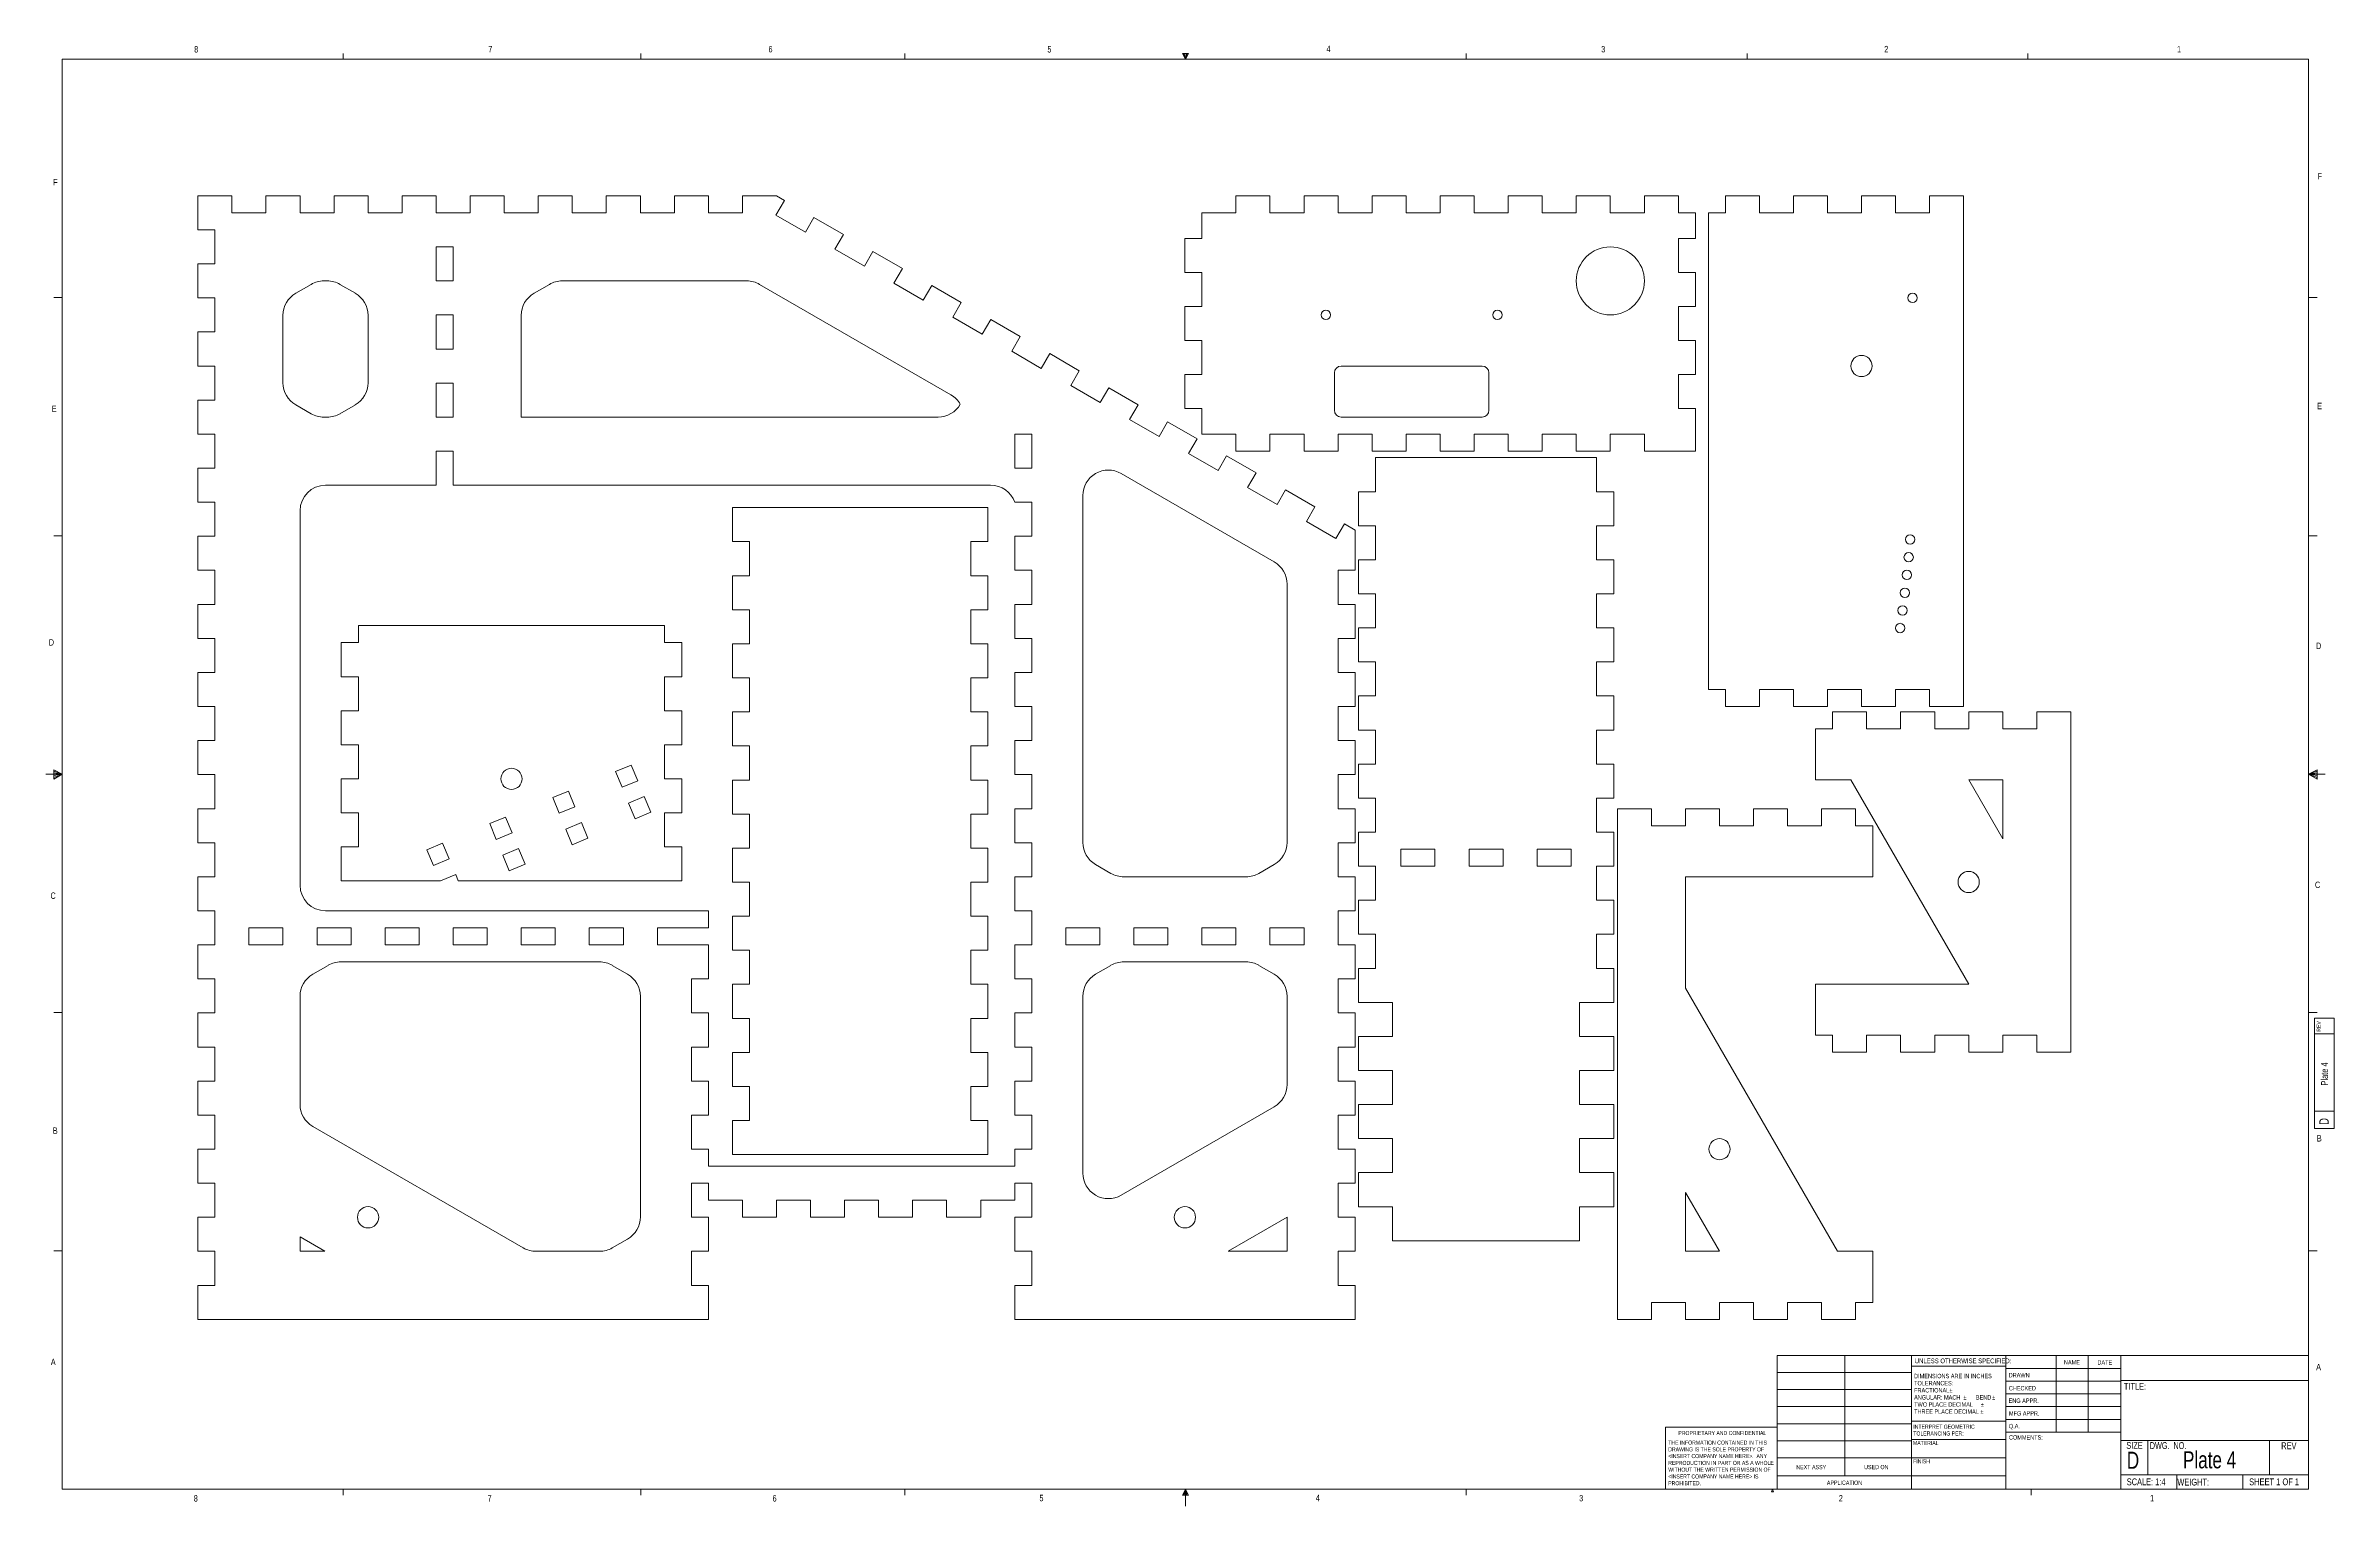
# Model space of a CAD drawing. Header units: inches. Extents: x 0.3 to 33.9, y 0.2 to 21.6.
import ezdxf

# ---------------------------------------------------------------- set-up
doc = ezdxf.new("R2010")
doc.units = ezdxf.units.IN
doc.header["$MEASUREMENT"] = 0
doc.styles.add('SLDTEXTSTYLE0', font='TXT', dxfattribs={"width": 0.75})
doc.styles.add('SLDTEXTSTYLE1', font='TXT', dxfattribs={"width": 0.6875})
doc.styles.add('SLDTEXTSTYLE2', font='TXT', dxfattribs={"width": 0.694444})

# ---------------------------------------------------------------- blocks, each defined once
blk = doc.blocks.new('SW_NOTE_0')
at = {"color": 0, "linetype": 'Continuous', "lineweight": 0, "char_height": 0.06, "attachment_point": 1, "style": 'SLDTEXTSTYLE0'}
for s, insert in [('INTERPRET GEOMETRIC', (0, 0.077)), ('TOLERANCING PER:', (0, -0.022))]:
    blk.add_mtext(s, dxfattribs=dict(at, insert=insert))
blk = doc.blocks.new('SW_NOTE_1')
at = {"color": 0, "linetype": 'Continuous', "lineweight": 0, "char_height": 0.065, "attachment_point": 1, "style": 'SLDTEXTSTYLE0'}
for s, insert in [('DIMENSIONS ARE IN INCHES', (0, 0.084)), ('ANGULAR: MACH', (0, -0.229)), ('TOLERANCES:', (0, -0.021)), ('TWO PLACE DECIMAL', (0, -0.334)), ('FRACTIONAL', (0, -0.125)), ('%%p', (0.518, -0.125)), ('%%p', (0.723, -0.229)), ('BEND', (0.907, -0.229)), ('%%p', (1.148, -0.229)), ('THREE PLACE DECIMAL', (0, -0.438)), ('%%p', (0.974, -0.438)), ('%%p', (0.979, -0.334))]:
    blk.add_mtext(s, dxfattribs=dict(at, insert=insert))
blk = doc.blocks.new('SW_NOTE_2')
at = {"color": 0, "linetype": 'Continuous', "lineweight": 0, "char_height": 0.06, "attachment_point": 1, "style": 'SLDTEXTSTYLE0'}
for s, insert in [('THE INFORMATION CONTAINED IN THIS', (0, 0.077)), ('WITHOUT THE WRITTEN PERMISSION OF', (0, -0.32)), ('<INSERT COMPANY NAME HERE>.  ANY', (0, -0.121)), ('DRAWING IS THE SOLE PROPERTY OF', (0, -0.022)), ('REPRODUCTION IN PART OR AS A WHOLE', (0, -0.221)), ('<INSERT COMPANY NAME HERE> IS', (0, -0.42)), ('PROHIBITED.', (0, -0.519))]:
    blk.add_mtext(s, dxfattribs=dict(at, insert=insert))

msp = doc.modelspace()

# ---------------------------------------------------------------- linework, layer by layer
at = {"color": 7, "linetype": 'Continuous', "lineweight": 0}
for p, q in [((0.523, 21.411), (33.523, 21.411)), ((0.523, 21.411), (0.523, 0.411)), ((4.648, 21.411), (4.648, 21.495)), ((9.023, 21.411), (9.023, 21.495)), ((12.898, 21.411), (12.898, 21.495)), ((16.981, 21.496), (17.067, 21.496)), ((17.023, 21.411), (16.981, 21.496)), ((17.023, 21.411), (16.989, 21.496)), ((17.023, 21.411), (17.009, 21.496)), ((17.023, 21.411), (17.036, 21.496)), ((17.023, 21.411), (17.046, 21.496)), ((17.023, 21.411), (17.067, 21.496)), ((21.148, 21.411), (21.148, 21.495)), ((25.273, 21.411), (25.273, 21.495)), ((29.398, 21.411), (29.398, 21.495)), ((33.523, 0.411), (33.523, 21.411)), ((0.523, 17.911), (0.398, 17.911)), ((33.523, 17.911), (33.648, 17.911)), ((0.523, 14.411), (0.398, 14.411)), ((33.523, 14.411), (33.648, 14.411)), ((0.523, 10.911), (0.28, 10.911)), ((0.399, 10.976), (0.399, 10.837)), ((0.523, 10.911), (0.399, 10.976)), ((0.399, 10.958), (0.523, 10.911)), ((0.399, 10.934), (0.523, 10.911)), ((0.399, 10.837), (0.523, 10.911)), ((0.399, 10.865), (0.523, 10.911)), ((0.399, 10.891), (0.523, 10.911)), ((33.523, 10.911), (33.647, 10.976)), ((33.647, 10.958), (33.523, 10.911)), ((33.647, 10.934), (33.523, 10.911)), ((33.647, 10.891), (33.523, 10.911)), ((33.647, 10.865), (33.523, 10.911)), ((33.647, 10.837), (33.523, 10.911)), ((33.523, 10.911), (33.766, 10.911)), ((33.647, 10.976), (33.647, 10.837)), ((0.523, 7.411), (0.398, 7.411)), ((33.523, 7.411), (33.648, 7.411)), ((33.61, 7.332), (33.9, 7.332)), ((33.61, 7.332), (33.61, 5.709)), ((33.9, 7.099), (33.61, 7.099)), ((33.9, 7.332), (33.9, 5.709)), ((33.61, 5.965), (33.9, 5.965)), ((33.61, 5.709), (33.9, 5.709)), ((0.523, 3.911), (0.398, 3.911)), ((33.523, 3.911), (33.648, 3.911)), ((25.714, 2.375), (33.523, 2.375)), ((25.714, 0.411), (25.714, 2.375)), ((26.712, 2.375), (26.712, 0.607)), ((27.691, 0.411), (27.691, 2.375)), ((29.073, 2.375), (29.073, 0.411)), ((29.817, 2.375), (29.817, 1.25)), ((30.285, 2.375), (30.285, 1.25)), ((30.764, 2.375), (30.764, 0.411)), ((25.714, 2.125), (27.691, 2.125)), ((29.073, 2.221), (27.691, 2.221)), ((29.073, 2.187), (30.764, 2.187)), ((25.714, 1.875), (27.691, 1.875)), ((29.073, 2), (30.764, 2)), ((29.073, 1.812), (30.764, 1.812)), ((30.764, 2.008), (33.523, 2.008)), ((25.714, 1.625), (27.691, 1.625)), ((25.714, 1.375), (27.691, 1.375)), ((27.691, 1.414), (29.073, 1.414)), ((30.764, 1.625), (29.073, 1.625)), ((30.764, 1.437), (29.073, 1.437)), ((24.077, 0.411), (24.077, 1.325)), ((25.714, 1.325), (24.077, 1.325)), ((25.714, 1.125), (27.691, 1.125)), ((27.691, 1.144), (29.073, 1.144)), ((30.764, 1.25), (29.073, 1.25)), ((30.764, 1.13), (33.523, 1.13)), ((31.16, 1.13), (31.16, 0.623)), ((32.951, 1.13), (32.951, 0.623)), ((25.714, 0.875), (27.691, 0.875)), ((27.691, 0.874), (29.073, 0.874)), ((33.523, 0.411), (0.523, 0.411)), ((4.648, 0.411), (4.648, 0.326)), ((9.023, 0.411), (9.023, 0.326)), ((12.898, 0.411), (12.898, 0.326)), ((17.023, 0.411), (16.981, 0.325)), ((17.023, 0.411), (16.989, 0.325)), ((17.023, 0.411), (17.009, 0.325)), ((17.023, 0.411), (17.023, 0.163)), ((17.023, 0.411), (17.067, 0.325)), ((17.023, 0.411), (17.046, 0.325)), ((17.023, 0.411), (17.036, 0.325)), ((21.148, 0.411), (21.148, 0.326)), ((25.634, 0.376), (25.648, 0.411)), ((25.66, 0.376), (25.634, 0.376)), ((25.648, 0.411), (25.66, 0.376)), ((25.714, 0.607), (29.073, 0.607)), ((29.448, 0.411), (29.448, 0.326)), ((30.764, 0.623), (33.523, 0.623)), ((31.587, 0.623), (31.587, 0.411)), ((32.559, 0.623), (32.559, 0.411)), ((16.981, 0.325), (17.067, 0.325))]:
    msp.add_line(p, q, dxfattribs=at)
at = {"color": 7, "linetype": 'Continuous', "lineweight": 15}
for p, q in [((2.515, 19.406), (2.515, 18.906)), ((3.015, 19.406), (2.515, 19.406)), ((3.015, 19.156), (3.015, 19.406)), ((3.515, 19.406), (3.515, 19.156)), ((4.015, 19.406), (3.515, 19.406)), ((4.015, 19.156), (4.015, 19.406)), ((4.515, 19.406), (4.515, 19.156)), ((5.015, 19.406), (4.515, 19.406)), ((5.015, 19.156), (5.015, 19.406)), ((5.515, 19.406), (5.515, 19.156)), ((6.015, 19.406), (5.515, 19.406)), ((6.015, 19.156), (6.015, 19.406)), ((6.515, 19.406), (6.515, 19.156)), ((7.015, 19.406), (6.515, 19.406)), ((7.015, 19.156), (7.015, 19.406)), ((7.515, 19.406), (7.515, 19.156)), ((8.015, 19.406), (7.515, 19.406)), ((8.015, 19.156), (8.015, 19.406)), ((8.515, 19.406), (8.515, 19.156)), ((9.015, 19.406), (8.515, 19.406)), ((9.015, 19.156), (9.015, 19.406)), ((9.515, 19.406), (9.515, 19.156)), ((10.015, 19.406), (9.515, 19.406)), ((10.015, 19.156), (10.015, 19.406)), ((10.515, 19.406), (10.515, 19.156)), ((11.015, 19.406), (10.515, 19.406)), ((11.007, 19.122), (11.132, 19.338)), ((11.132, 19.338), (11.015, 19.406)), ((17.765, 19.406), (17.765, 19.156)), ((17.765, 19.406), (18.265, 19.406)), ((18.265, 19.156), (18.265, 19.406)), ((18.765, 19.406), (18.765, 19.156)), ((18.765, 19.406), (19.265, 19.406)), ((19.265, 19.156), (19.265, 19.406)), ((19.765, 19.406), (19.765, 19.156)), ((19.765, 19.406), (20.265, 19.406)), ((20.265, 19.156), (20.265, 19.406)), ((20.765, 19.406), (21.265, 19.406)), ((20.765, 19.406), (20.765, 19.156)), ((21.265, 19.156), (21.265, 19.406)), ((21.765, 19.406), (21.765, 19.156)), ((21.765, 19.406), (22.265, 19.406)), ((22.265, 19.156), (22.265, 19.406)), ((22.765, 19.406), (22.765, 19.156)), ((22.765, 19.406), (23.265, 19.406)), ((23.265, 19.156), (23.265, 19.406)), ((23.765, 19.406), (23.765, 19.156)), ((23.765, 19.406), (24.265, 19.406)), ((24.265, 19.156), (24.265, 19.406)), ((24.955, 19.406), (24.955, 19.156)), ((24.955, 19.406), (25.455, 19.406)), ((25.455, 19.156), (25.455, 19.406)), ((25.955, 19.406), (25.955, 19.156)), ((25.955, 19.406), (26.455, 19.406)), ((26.455, 19.156), (26.455, 19.406)), ((26.955, 19.406), (26.955, 19.156)), ((26.955, 19.406), (27.455, 19.406)), ((27.455, 19.156), (27.455, 19.406)), ((27.955, 19.406), (27.955, 19.156)), ((27.955, 19.406), (28.455, 19.406)), ((28.455, 19.406), (28.455, 11.906)), ((2.515, 18.906), (2.765, 18.906)), ((2.765, 18.906), (2.765, 18.406)), ((3.515, 19.156), (3.015, 19.156)), ((4.515, 19.156), (4.015, 19.156)), ((5.515, 19.156), (5.015, 19.156)), ((6.515, 19.156), (6.015, 19.156)), ((7.515, 19.156), (7.015, 19.156)), ((8.515, 19.156), (8.015, 19.156)), ((9.515, 19.156), (9.015, 19.156)), ((10.515, 19.156), (10.015, 19.156)), ((11.44, 18.872), (11.007, 19.122)), ((11.565, 19.088), (11.44, 18.872)), ((11.998, 18.838), (11.565, 19.088)), ((11.873, 18.622), (11.998, 18.838)), ((17.265, 19.156), (17.265, 18.781)), ((17.765, 19.156), (17.265, 19.156)), ((18.765, 19.156), (18.265, 19.156)), ((19.765, 19.156), (19.265, 19.156)), ((20.765, 19.156), (20.265, 19.156)), ((21.765, 19.156), (21.265, 19.156)), ((22.765, 19.156), (22.265, 19.156)), ((23.765, 19.156), (23.265, 19.156)), ((24.515, 19.156), (24.265, 19.156)), ((24.515, 18.781), (24.515, 19.156)), ((24.955, 19.156), (24.705, 19.156)), ((24.705, 12.156), (24.705, 19.156)), ((25.955, 19.156), (25.455, 19.156)), ((26.955, 19.156), (26.455, 19.156)), ((27.955, 19.156), (27.455, 19.156)), ((6.015, 18.656), (6.265, 18.656)), ((6.015, 18.156), (6.015, 18.656)), ((6.265, 18.656), (6.265, 18.156)), ((12.306, 18.372), (11.873, 18.622)), ((12.431, 18.588), (12.306, 18.372)), ((12.864, 18.338), (12.431, 18.588)), ((17.265, 18.781), (17.015, 18.781)), ((17.015, 18.281), (17.015, 18.781)), ((24.265, 18.781), (24.515, 18.781)), ((24.265, 18.281), (24.265, 18.781)), ((2.515, 18.406), (2.515, 17.906)), ((2.765, 18.406), (2.515, 18.406)), ((4.366, 18.156), (4.415, 18.156)), ((6.265, 18.156), (6.015, 18.156)), ((7.866, 18.156), (10.58, 18.156)), ((12.739, 18.122), (12.864, 18.338)), ((17.015, 18.281), (17.265, 18.281)), ((17.265, 18.281), (17.265, 17.781)), ((24.515, 18.281), (24.265, 18.281)), ((24.515, 17.781), (24.515, 18.281)), ((2.515, 17.906), (2.765, 17.906)), ((2.765, 17.906), (2.765, 17.406)), ((3.953, 17.975), (4.178, 18.105)), ((4.602, 18.105), (4.828, 17.975)), ((7.453, 17.975), (7.678, 18.105)), ((10.767, 18.105), (13.578, 16.483)), ((13.172, 17.872), (12.739, 18.122)), ((13.297, 18.088), (13.172, 17.872)), ((13.73, 17.838), (13.297, 18.088)), ((13.605, 17.622), (13.73, 17.838)), ((3.765, 16.661), (3.765, 17.65)), ((5.015, 17.65), (5.015, 16.661)), ((6.015, 17.656), (6.265, 17.656)), ((6.015, 17.156), (6.015, 17.656)), ((6.265, 17.656), (6.265, 17.156)), ((7.265, 16.156), (7.265, 17.65)), ((14.038, 17.372), (13.605, 17.622)), ((14.163, 17.588), (14.038, 17.372)), ((14.596, 17.338), (14.163, 17.588)), ((17.265, 17.781), (17.015, 17.781)), ((17.015, 17.281), (17.015, 17.781)), ((24.265, 17.281), (24.265, 17.781)), ((24.265, 17.781), (24.515, 17.781)), ((2.515, 17.406), (2.515, 16.906)), ((2.765, 17.406), (2.515, 17.406)), ((6.265, 17.156), (6.015, 17.156)), ((14.471, 17.122), (14.596, 17.338)), ((17.015, 17.281), (17.265, 17.281)), ((17.265, 17.281), (17.265, 16.781)), ((24.515, 17.281), (24.265, 17.281)), ((24.515, 16.781), (24.515, 17.281)), ((2.515, 16.906), (2.765, 16.906)), ((2.765, 16.906), (2.765, 16.406)), ((14.904, 16.872), (14.471, 17.122)), ((15.029, 17.088), (14.904, 16.872)), ((15.462, 16.838), (15.029, 17.088)), ((15.337, 16.622), (15.462, 16.838)), ((19.312, 16.906), (21.382, 16.906)), ((6.015, 16.656), (6.265, 16.656)), ((6.015, 16.156), (6.015, 16.656)), ((6.265, 16.656), (6.265, 16.156)), ((15.77, 16.372), (15.337, 16.622)), ((15.895, 16.588), (15.77, 16.372)), ((16.328, 16.338), (15.895, 16.588)), ((17.265, 16.781), (17.015, 16.781)), ((17.015, 16.281), (17.015, 16.781)), ((19.212, 16.256), (19.212, 16.806)), ((21.482, 16.806), (21.482, 16.256)), ((24.265, 16.781), (24.515, 16.781)), ((24.265, 16.281), (24.265, 16.781)), ((2.515, 16.406), (2.515, 15.906)), ((2.765, 16.406), (2.515, 16.406)), ((4.178, 16.206), (3.953, 16.336)), ((4.415, 16.156), (4.366, 16.156)), ((4.828, 16.336), (4.602, 16.206)), ((6.265, 16.156), (6.015, 16.156)), ((13.39, 16.156), (7.265, 16.156)), ((16.203, 16.122), (16.328, 16.338)), ((17.015, 16.281), (17.265, 16.281)), ((17.265, 16.281), (17.265, 15.906)), ((21.382, 16.156), (19.312, 16.156)), ((24.515, 16.281), (24.265, 16.281)), ((24.515, 15.656), (24.515, 16.281)), ((2.515, 15.906), (2.765, 15.906)), ((2.765, 15.906), (2.765, 15.406)), ((14.515, 15.906), (14.765, 15.906)), ((14.515, 15.906), (14.515, 15.406)), ((14.765, 15.906), (14.765, 15.406)), ((16.636, 15.872), (16.203, 16.122)), ((16.761, 16.088), (16.636, 15.872)), ((17.194, 15.838), (16.761, 16.088)), ((17.069, 15.622), (17.194, 15.838)), ((17.265, 15.906), (17.765, 15.906)), ((17.765, 15.906), (17.765, 15.656)), ((18.265, 15.906), (18.765, 15.906)), ((18.265, 15.656), (18.265, 15.906)), ((18.765, 15.906), (18.765, 15.656)), ((19.265, 15.906), (19.765, 15.906)), ((19.265, 15.656), (19.265, 15.906)), ((19.765, 15.906), (19.765, 15.656)), ((20.265, 15.656), (20.265, 15.906)), ((20.265, 15.906), (20.765, 15.906)), ((20.765, 15.906), (20.765, 15.656)), ((21.265, 15.656), (21.265, 15.906)), ((21.265, 15.906), (21.765, 15.906)), ((21.765, 15.906), (21.765, 15.656)), ((22.265, 15.906), (22.765, 15.906)), ((22.265, 15.656), (22.265, 15.906)), ((22.765, 15.906), (22.765, 15.656)), ((23.265, 15.906), (23.765, 15.906)), ((23.265, 15.656), (23.265, 15.906)), ((23.765, 15.906), (23.765, 15.656)), ((6.015, 15.656), (6.265, 15.656)), ((6.015, 15.156), (6.015, 15.656)), ((6.265, 15.656), (6.265, 15.156)), ((17.502, 15.372), (17.069, 15.622)), ((17.627, 15.588), (17.502, 15.372)), ((18.06, 15.338), (17.627, 15.588)), ((18.265, 15.656), (17.765, 15.656)), ((19.265, 15.656), (18.765, 15.656)), ((20.265, 15.656), (19.765, 15.656)), ((19.814, 15.561), (19.814, 15.061)), ((19.814, 15.561), (23.064, 15.561)), ((21.265, 15.656), (20.765, 15.656)), ((22.265, 15.656), (21.765, 15.656)), ((23.265, 15.656), (22.765, 15.656)), ((23.064, 15.061), (23.064, 15.561)), ((24.515, 15.656), (23.765, 15.656)), ((2.515, 15.406), (2.515, 14.906)), ((2.765, 15.406), (2.515, 15.406)), ((6.015, 15.156), (4.39, 15.156)), ((14.161, 15.156), (6.265, 15.156)), ((14.765, 15.406), (14.515, 15.406)), ((16.078, 15.328), (18.328, 14.029)), ((17.935, 15.122), (18.06, 15.338)), ((2.515, 14.906), (2.765, 14.906)), ((2.765, 14.906), (2.765, 14.406)), ((14.119, 14.827), (10.369, 14.827)), ((10.369, 14.327), (10.369, 14.827)), ((14.119, 14.327), (14.119, 14.827)), ((14.515, 14.906), (14.765, 14.906)), ((14.765, 14.906), (14.765, 14.406)), ((15.515, 15.003), (15.515, 9.911)), ((18.368, 14.872), (17.935, 15.122)), ((18.493, 15.088), (18.368, 14.872)), ((18.926, 14.838), (18.493, 15.088)), ((18.801, 14.622), (18.926, 14.838)), ((19.814, 15.061), (19.564, 15.061)), ((19.564, 14.561), (19.564, 15.061)), ((23.314, 15.061), (23.064, 15.061)), ((23.314, 15.061), (23.314, 14.561)), ((4.015, 9.281), (4.015, 14.781)), ((19.234, 14.372), (18.801, 14.622)), ((19.359, 14.588), (19.234, 14.372)), ((19.515, 14.498), (19.359, 14.588)), ((19.515, 13.906), (19.515, 14.498)), ((19.564, 14.561), (19.814, 14.561)), ((19.814, 14.561), (19.814, 14.061)), ((23.064, 14.561), (23.314, 14.561)), ((23.064, 14.061), (23.064, 14.561)), ((2.515, 14.406), (2.515, 13.906)), ((2.765, 14.406), (2.515, 14.406)), ((10.369, 14.327), (10.619, 14.327)), ((10.619, 14.327), (10.619, 13.827)), ((13.869, 14.327), (14.119, 14.327)), ((13.869, 13.827), (13.869, 14.327)), ((14.765, 14.406), (14.515, 14.406)), ((14.515, 14.406), (14.515, 13.906)), ((2.515, 13.906), (2.765, 13.906)), ((2.765, 13.906), (2.765, 13.406)), ((10.619, 13.827), (10.369, 13.827)), ((10.369, 13.327), (10.369, 13.827)), ((14.119, 13.827), (13.869, 13.827)), ((14.119, 13.327), (14.119, 13.827)), ((14.515, 13.906), (14.765, 13.906)), ((14.765, 13.906), (14.765, 13.406)), ((19.265, 13.906), (19.515, 13.906)), ((19.265, 13.406), (19.265, 13.906)), ((19.814, 14.061), (19.564, 14.061)), ((19.564, 13.561), (19.564, 14.061)), ((23.314, 14.061), (23.064, 14.061)), ((23.314, 14.061), (23.314, 13.561)), ((18.515, 13.704), (18.515, 9.911)), ((19.564, 13.561), (19.814, 13.561)), ((19.814, 13.561), (19.814, 13.061)), ((23.064, 13.561), (23.314, 13.561)), ((23.064, 13.061), (23.064, 13.561)), ((2.515, 13.406), (2.515, 12.906)), ((2.765, 13.406), (2.515, 13.406)), ((10.369, 13.327), (10.619, 13.327)), ((10.619, 13.327), (10.619, 12.827)), ((13.869, 13.327), (14.119, 13.327)), ((13.869, 12.827), (13.869, 13.327)), ((14.765, 13.406), (14.515, 13.406)), ((14.515, 13.406), (14.515, 12.906)), ((19.515, 13.406), (19.265, 13.406)), ((19.515, 12.906), (19.515, 13.406)), ((2.515, 12.906), (2.765, 12.906)), ((2.765, 12.906), (2.765, 12.406)), ((4.872, 12.844), (4.622, 12.844)), ((4.622, 12.344), (4.622, 12.844)), ((4.872, 12.844), (4.872, 13.094)), ((4.872, 13.094), (9.372, 13.094)), ((9.372, 12.844), (9.372, 13.094)), ((9.622, 12.844), (9.372, 12.844)), ((9.622, 12.844), (9.622, 12.344)), ((10.619, 12.827), (10.369, 12.827)), ((10.369, 12.327), (10.369, 12.827)), ((14.119, 12.827), (13.869, 12.827)), ((14.119, 12.327), (14.119, 12.827)), ((14.515, 12.906), (14.765, 12.906)), ((14.765, 12.906), (14.765, 12.406)), ((19.265, 12.906), (19.515, 12.906)), ((19.265, 12.406), (19.265, 12.906)), ((19.814, 13.061), (19.564, 13.061)), ((19.564, 12.561), (19.564, 13.061)), ((23.314, 13.061), (23.064, 13.061)), ((23.314, 13.061), (23.314, 12.561)), ((19.564, 12.561), (19.814, 12.561)), ((19.814, 12.561), (19.814, 12.061)), ((23.064, 12.561), (23.314, 12.561)), ((23.064, 12.061), (23.064, 12.561)), ((2.515, 12.406), (2.515, 11.906)), ((2.765, 12.406), (2.515, 12.406)), ((4.622, 12.344), (4.872, 12.344)), ((4.872, 12.344), (4.872, 11.844)), ((9.372, 12.344), (9.622, 12.344)), ((9.372, 11.844), (9.372, 12.344)), ((10.369, 12.327), (10.619, 12.327)), ((10.619, 12.327), (10.619, 11.827)), ((13.869, 12.327), (14.119, 12.327)), ((13.869, 11.827), (13.869, 12.327)), ((14.765, 12.406), (14.515, 12.406)), ((14.515, 12.406), (14.515, 11.906)), ((19.515, 12.406), (19.265, 12.406)), ((19.515, 11.906), (19.515, 12.406)), ((24.955, 12.156), (24.705, 12.156)), ((24.955, 12.156), (24.955, 11.906)), ((25.455, 12.156), (25.955, 12.156)), ((25.455, 11.906), (25.455, 12.156)), ((25.955, 12.156), (25.955, 11.906)), ((26.455, 12.156), (26.955, 12.156)), ((26.455, 11.906), (26.455, 12.156)), ((26.955, 12.156), (26.955, 11.906)), ((27.455, 12.156), (27.955, 12.156)), ((27.455, 11.906), (27.455, 12.156)), ((27.955, 12.156), (27.955, 11.906)), ((2.515, 11.906), (2.765, 11.906)), ((2.765, 11.906), (2.765, 11.406)), ((4.872, 11.844), (4.622, 11.844)), ((4.622, 11.344), (4.622, 11.844)), ((9.622, 11.844), (9.372, 11.844)), ((9.622, 11.844), (9.622, 11.344)), ((10.619, 11.827), (10.369, 11.827)), ((10.369, 11.327), (10.369, 11.827)), ((14.119, 11.827), (13.869, 11.827)), ((14.119, 11.327), (14.119, 11.827)), ((14.515, 11.906), (14.765, 11.906)), ((14.765, 11.906), (14.765, 11.406)), ((19.265, 11.906), (19.515, 11.906)), ((19.265, 11.406), (19.265, 11.906)), ((19.814, 12.061), (19.564, 12.061)), ((19.564, 11.561), (19.564, 12.061)), ((23.314, 12.061), (23.064, 12.061)), ((23.314, 12.061), (23.314, 11.561)), ((25.455, 11.906), (24.955, 11.906)), ((26.455, 11.906), (25.955, 11.906)), ((26.53, 11.829), (26.53, 11.579)), ((26.53, 11.829), (27.03, 11.829)), ((27.455, 11.906), (26.955, 11.906)), ((27.03, 11.579), (27.03, 11.829)), ((27.53, 11.829), (27.53, 11.579)), ((27.53, 11.829), (28.03, 11.829)), ((28.455, 11.906), (27.955, 11.906)), ((28.03, 11.579), (28.03, 11.829)), ((28.53, 11.829), (28.53, 11.579)), ((28.53, 11.829), (29.03, 11.829)), ((29.03, 11.579), (29.03, 11.829)), ((29.53, 11.829), (29.53, 11.579)), ((29.53, 11.829), (30.03, 11.829)), ((30.03, 11.829), (30.03, 6.829)), ((19.564, 11.561), (19.814, 11.561)), ((19.814, 11.561), (19.814, 11.061)), ((23.064, 11.561), (23.314, 11.561)), ((23.064, 11.061), (23.064, 11.561)), ((26.53, 11.579), (26.28, 11.579)), ((26.28, 10.829), (26.28, 11.579)), ((27.53, 11.579), (27.03, 11.579)), ((28.53, 11.579), (28.03, 11.579)), ((29.53, 11.579), (29.03, 11.579)), ((2.515, 11.406), (2.515, 10.906)), ((2.765, 11.406), (2.515, 11.406)), ((4.622, 11.344), (4.872, 11.344)), ((4.872, 11.344), (4.872, 10.844)), ((9.372, 11.344), (9.622, 11.344)), ((9.372, 10.844), (9.372, 11.344)), ((10.369, 11.327), (10.619, 11.327)), ((10.619, 11.327), (10.619, 10.827)), ((13.869, 11.327), (14.119, 11.327)), ((13.869, 10.827), (13.869, 11.327)), ((14.765, 11.406), (14.515, 11.406)), ((14.515, 11.406), (14.515, 10.906)), ((19.515, 11.406), (19.265, 11.406)), ((19.515, 10.906), (19.515, 11.406)), ((2.515, 10.906), (2.765, 10.906)), ((2.765, 10.906), (2.765, 10.406)), ((4.872, 10.844), (4.622, 10.844)), ((4.622, 10.344), (4.622, 10.844)), ((8.651, 10.951), (8.882, 11.047)), ((8.747, 10.72), (8.651, 10.951)), ((8.977, 10.816), (8.747, 10.72)), ((8.882, 11.047), (8.977, 10.816)), ((9.622, 10.844), (9.372, 10.844)), ((9.622, 10.844), (9.622, 10.344)), ((10.619, 10.827), (10.369, 10.827)), ((10.369, 10.327), (10.369, 10.827)), ((14.119, 10.827), (13.869, 10.827)), ((14.119, 10.327), (14.119, 10.827)), ((14.515, 10.906), (14.765, 10.906)), ((14.765, 10.906), (14.765, 10.406)), ((19.265, 10.906), (19.515, 10.906)), ((19.265, 10.406), (19.265, 10.906)), ((19.814, 11.061), (19.564, 11.061)), ((19.564, 10.561), (19.564, 11.061)), ((23.314, 11.061), (23.064, 11.061)), ((23.314, 11.061), (23.314, 10.561)), ((26.28, 10.829), (26.798, 10.829)), ((26.798, 10.829), (28.53, 7.829)), ((29.03, 9.963), (28.53, 10.829)), ((28.53, 10.829), (29.03, 10.829)), ((29.03, 10.829), (29.03, 9.963)), ((7.727, 10.569), (7.958, 10.664)), ((7.823, 10.338), (7.727, 10.569)), ((8.054, 10.433), (7.823, 10.338)), ((7.958, 10.664), (8.054, 10.433)), ((8.842, 10.489), (9.073, 10.585)), ((8.938, 10.258), (8.842, 10.489)), ((9.073, 10.585), (9.169, 10.354)), ((19.564, 10.561), (19.814, 10.561)), ((19.814, 10.561), (19.814, 10.061)), ((23.064, 10.561), (23.314, 10.561)), ((23.064, 10.061), (23.064, 10.561)), ((2.515, 10.406), (2.515, 9.906)), ((2.765, 10.406), (2.515, 10.406)), ((4.622, 10.344), (4.872, 10.344)), ((4.872, 10.344), (4.872, 9.844)), ((6.803, 10.186), (7.034, 10.282)), ((6.899, 9.955), (6.803, 10.186)), ((7.034, 10.282), (7.13, 10.051)), ((7.918, 10.107), (8.149, 10.202)), ((8.014, 9.876), (7.918, 10.107)), ((8.149, 10.202), (8.245, 9.971)), ((9.169, 10.354), (8.938, 10.258)), ((9.372, 10.344), (9.622, 10.344)), ((9.372, 9.844), (9.372, 10.344)), ((10.369, 10.327), (10.619, 10.327)), ((10.619, 10.327), (10.619, 9.827)), ((13.869, 10.327), (14.119, 10.327)), ((13.869, 9.827), (13.869, 10.327)), ((14.765, 10.406), (14.515, 10.406)), ((14.515, 10.406), (14.515, 9.906)), ((19.515, 10.406), (19.265, 10.406)), ((19.515, 9.906), (19.515, 10.406)), ((23.369, 2.906), (23.369, 10.406)), ((23.369, 10.406), (23.869, 10.406)), ((23.869, 10.156), (23.869, 10.406)), ((24.369, 10.156), (23.869, 10.156)), ((24.369, 10.406), (24.369, 10.156)), ((24.369, 10.406), (24.869, 10.406)), ((24.869, 10.156), (24.869, 10.406)), ((25.369, 10.156), (24.869, 10.156)), ((25.369, 10.406), (25.369, 10.156)), ((25.369, 10.406), (25.869, 10.406)), ((25.869, 10.156), (25.869, 10.406)), ((26.369, 10.156), (25.869, 10.156)), ((26.369, 10.406), (26.369, 10.156)), ((26.369, 10.406), (26.869, 10.406)), ((26.869, 10.156), (26.869, 10.406)), ((26.869, 10.156), (27.119, 10.156)), ((27.119, 10.156), (27.119, 9.406)), ((2.515, 9.906), (2.765, 9.906)), ((2.765, 9.906), (2.765, 9.406)), ((4.872, 9.844), (4.622, 9.844)), ((4.622, 9.344), (4.622, 9.844)), ((5.879, 9.803), (6.11, 9.899)), ((5.975, 9.572), (5.879, 9.803)), ((6.11, 9.899), (6.206, 9.668)), ((7.13, 10.051), (6.899, 9.955)), ((6.994, 9.724), (7.225, 9.82)), ((7.225, 9.82), (7.321, 9.589)), ((8.245, 9.971), (8.014, 9.876)), ((9.622, 9.844), (9.372, 9.844)), ((9.622, 9.844), (9.622, 9.344)), ((10.619, 9.827), (10.369, 9.827)), ((10.369, 9.327), (10.369, 9.827)), ((14.119, 9.827), (13.869, 9.827)), ((14.119, 9.327), (14.119, 9.827)), ((14.515, 9.906), (14.765, 9.906)), ((14.765, 9.906), (14.765, 9.406)), ((19.265, 9.906), (19.515, 9.906)), ((19.265, 9.406), (19.265, 9.906)), ((19.814, 10.061), (19.564, 10.061)), ((19.564, 9.561), (19.564, 10.061)), ((20.189, 9.811), (20.689, 9.811)), ((20.189, 9.561), (20.189, 9.811)), ((20.689, 9.811), (20.689, 9.561)), ((21.189, 9.811), (21.689, 9.811)), ((21.189, 9.561), (21.189, 9.811)), ((21.689, 9.811), (21.689, 9.561)), ((22.189, 9.811), (22.689, 9.811)), ((22.189, 9.561), (22.189, 9.811)), ((22.689, 9.811), (22.689, 9.561)), ((23.314, 10.061), (23.064, 10.061)), ((23.314, 10.061), (23.314, 9.561)), ((6.206, 9.668), (5.975, 9.572)), ((6.302, 9.437), (6.077, 9.344)), ((6.302, 9.437), (6.34, 9.344)), ((7.09, 9.493), (6.994, 9.724)), ((7.321, 9.589), (7.09, 9.493)), ((15.928, 9.456), (15.703, 9.586)), ((18.328, 9.586), (18.102, 9.456)), ((19.564, 9.561), (19.814, 9.561)), ((19.814, 9.561), (19.814, 9.061)), ((20.689, 9.561), (20.189, 9.561)), ((21.689, 9.561), (21.189, 9.561)), ((22.689, 9.561), (22.189, 9.561)), ((23.064, 9.561), (23.314, 9.561)), ((23.064, 9.061), (23.064, 9.561)), ((2.515, 9.406), (2.515, 8.906)), ((2.765, 9.406), (2.515, 9.406)), ((6.077, 9.344), (4.622, 9.344)), ((9.622, 9.344), (6.34, 9.344)), ((10.369, 9.327), (10.619, 9.327)), ((10.619, 9.327), (10.619, 8.827)), ((13.869, 9.327), (14.119, 9.327)), ((13.869, 8.827), (13.869, 9.327)), ((14.765, 9.406), (14.515, 9.406)), ((14.515, 9.406), (14.515, 8.906)), ((17.915, 9.406), (16.116, 9.406)), ((19.515, 9.406), (19.265, 9.406)), ((19.515, 8.906), (19.515, 9.406)), ((24.369, 7.772), (24.369, 9.406)), ((24.369, 9.406), (27.119, 9.406)), ((2.515, 8.906), (2.765, 8.906)), ((2.765, 8.906), (2.765, 8.406)), ((4.39, 8.906), (10.015, 8.906)), ((10.015, 8.906), (10.015, 8.656)), ((10.619, 8.827), (10.369, 8.827)), ((10.369, 8.327), (10.369, 8.827)), ((14.119, 8.827), (13.869, 8.827)), ((14.119, 8.327), (14.119, 8.827)), ((14.765, 8.906), (14.515, 8.906)), ((14.765, 8.906), (14.765, 8.406)), ((19.265, 8.906), (19.515, 8.906)), ((19.265, 8.406), (19.265, 8.906)), ((19.814, 9.061), (19.564, 9.061)), ((19.564, 8.561), (19.564, 9.061)), ((23.314, 9.061), (23.064, 9.061)), ((23.314, 9.061), (23.314, 8.561)), ((2.515, 8.406), (2.515, 7.906)), ((2.765, 8.406), (2.515, 8.406)), ((3.265, 8.406), (3.265, 8.656)), ((3.265, 8.656), (3.765, 8.656)), ((3.765, 8.406), (3.265, 8.406)), ((3.765, 8.656), (3.765, 8.406)), ((4.265, 8.406), (4.265, 8.656)), ((4.765, 8.656), (4.265, 8.656)), ((4.765, 8.406), (4.265, 8.406)), ((4.765, 8.656), (4.765, 8.406)), ((5.265, 8.406), (5.265, 8.656)), ((5.765, 8.656), (5.265, 8.656)), ((5.765, 8.406), (5.265, 8.406)), ((5.765, 8.656), (5.765, 8.406)), ((6.265, 8.406), (6.265, 8.656)), ((6.765, 8.656), (6.265, 8.656)), ((6.765, 8.406), (6.265, 8.406)), ((6.765, 8.656), (6.765, 8.406)), ((7.265, 8.406), (7.265, 8.656)), ((7.765, 8.656), (7.265, 8.656)), ((7.765, 8.406), (7.265, 8.406)), ((7.765, 8.656), (7.765, 8.406)), ((8.765, 8.656), (8.265, 8.656)), ((8.265, 8.406), (8.265, 8.656)), ((8.765, 8.406), (8.265, 8.406)), ((8.765, 8.656), (8.765, 8.406)), ((10.015, 8.656), (9.265, 8.656)), ((9.265, 8.406), (9.265, 8.656)), ((10.015, 8.406), (9.265, 8.406)), ((10.015, 7.906), (10.015, 8.406)), ((14.515, 8.406), (14.515, 7.906)), ((14.765, 8.406), (14.515, 8.406)), ((15.265, 8.656), (15.765, 8.656)), ((15.265, 8.406), (15.265, 8.656)), ((15.765, 8.406), (15.265, 8.406)), ((15.765, 8.656), (15.765, 8.406)), ((16.265, 8.656), (16.765, 8.656)), ((16.265, 8.406), (16.265, 8.656)), ((16.765, 8.406), (16.265, 8.406)), ((16.765, 8.656), (16.765, 8.406)), ((17.265, 8.656), (17.765, 8.656)), ((17.265, 8.406), (17.265, 8.656)), ((17.765, 8.406), (17.265, 8.406)), ((17.765, 8.656), (17.765, 8.406)), ((18.265, 8.656), (18.765, 8.656)), ((18.265, 8.406), (18.265, 8.656)), ((18.765, 8.406), (18.265, 8.406)), ((18.765, 8.656), (18.765, 8.406)), ((19.515, 8.406), (19.265, 8.406)), ((19.515, 7.906), (19.515, 8.406)), ((19.564, 8.561), (19.814, 8.561)), ((19.814, 8.561), (19.814, 8.061)), ((23.064, 8.561), (23.314, 8.561)), ((23.064, 8.061), (23.064, 8.561)), ((4.203, 7.975), (4.428, 8.105)), ((4.616, 8.156), (8.415, 8.156)), ((8.602, 8.105), (8.828, 7.975)), ((10.369, 8.327), (10.619, 8.327)), ((10.619, 8.327), (10.619, 7.827)), ((13.869, 8.327), (14.119, 8.327)), ((13.869, 7.827), (13.869, 8.327)), ((15.703, 7.975), (15.928, 8.105)), ((16.116, 8.156), (17.915, 8.156)), ((18.102, 8.105), (18.328, 7.975)), ((2.515, 7.906), (2.765, 7.906)), ((2.765, 7.906), (2.765, 7.406)), ((10.015, 7.906), (9.765, 7.906)), ((9.765, 7.906), (9.765, 7.406)), ((10.619, 7.827), (10.369, 7.827)), ((10.369, 7.327), (10.369, 7.827)), ((14.119, 7.827), (13.869, 7.827)), ((14.119, 7.327), (14.119, 7.827)), ((14.765, 7.906), (14.515, 7.906)), ((14.765, 7.906), (14.765, 7.406)), ((19.265, 7.906), (19.515, 7.906)), ((19.265, 7.406), (19.265, 7.906)), ((19.814, 8.061), (19.564, 8.061)), ((19.564, 7.561), (19.564, 8.061)), ((23.314, 8.061), (23.064, 8.061)), ((23.314, 8.061), (23.314, 7.561)), ((26.601, 3.906), (24.369, 7.772)), ((26.28, 7.079), (26.28, 7.829)), ((28.53, 7.829), (26.28, 7.829)), ((2.515, 7.406), (2.515, 6.906)), ((2.765, 7.406), (2.515, 7.406)), ((4.015, 6.065), (4.015, 7.65)), ((9.015, 7.65), (9.015, 4.411)), ((10.015, 7.406), (9.765, 7.406)), ((10.015, 6.906), (10.015, 7.406)), ((14.515, 7.406), (14.515, 6.906)), ((14.765, 7.406), (14.515, 7.406)), ((15.515, 5.055), (15.515, 7.65)), ((18.515, 7.65), (18.515, 6.354)), ((19.515, 7.406), (19.265, 7.406)), ((19.515, 6.906), (19.515, 7.406)), ((19.564, 7.561), (20.064, 7.561)), ((20.064, 7.561), (20.064, 7.061)), ((22.814, 7.561), (23.314, 7.561)), ((22.814, 7.061), (22.814, 7.561)), ((10.369, 7.327), (10.619, 7.327)), ((10.619, 7.327), (10.619, 6.827)), ((13.869, 7.327), (14.119, 7.327)), ((13.869, 6.827), (13.869, 7.327)), ((20.064, 7.061), (19.564, 7.061)), ((19.564, 6.561), (19.564, 7.061)), ((23.314, 7.061), (22.814, 7.061)), ((23.314, 7.061), (23.314, 6.561)), ((26.53, 7.079), (26.28, 7.079)), ((26.53, 7.079), (26.53, 6.829)), ((27.03, 7.079), (27.53, 7.079)), ((27.03, 6.829), (27.03, 7.079)), ((27.53, 7.079), (27.53, 6.829)), ((28.03, 7.079), (28.53, 7.079)), ((28.03, 6.829), (28.03, 7.079)), ((28.53, 7.079), (28.53, 6.829)), ((29.03, 7.079), (29.53, 7.079)), ((29.03, 6.829), (29.03, 7.079)), ((29.53, 7.079), (29.53, 6.829)), ((2.515, 6.906), (2.765, 6.906)), ((2.765, 6.906), (2.765, 6.406)), ((10.015, 6.906), (9.765, 6.906)), ((9.765, 6.906), (9.765, 6.406)), ((10.619, 6.827), (10.369, 6.827)), ((10.369, 6.327), (10.369, 6.827)), ((14.119, 6.827), (13.869, 6.827)), ((14.119, 6.327), (14.119, 6.827)), ((14.765, 6.906), (14.515, 6.906)), ((14.765, 6.906), (14.765, 6.406)), ((19.265, 6.906), (19.515, 6.906)), ((19.265, 6.406), (19.265, 6.906)), ((27.03, 6.829), (26.53, 6.829)), ((28.03, 6.829), (27.53, 6.829)), ((29.03, 6.829), (28.53, 6.829)), ((30.03, 6.829), (29.53, 6.829)), ((2.515, 6.406), (2.515, 5.906)), ((2.765, 6.406), (2.515, 6.406)), ((10.015, 6.406), (9.765, 6.406)), ((10.015, 5.906), (10.015, 6.406)), ((14.515, 6.406), (14.515, 5.906)), ((14.765, 6.406), (14.515, 6.406)), ((19.515, 6.406), (19.265, 6.406)), ((19.515, 5.906), (19.515, 6.406)), ((19.564, 6.561), (20.064, 6.561)), ((20.064, 6.561), (20.064, 6.061)), ((22.814, 6.561), (23.314, 6.561)), ((22.814, 6.061), (22.814, 6.561)), ((10.369, 6.327), (10.619, 6.327)), ((10.619, 6.327), (10.619, 5.827)), ((13.869, 6.327), (14.119, 6.327)), ((13.869, 5.827), (13.869, 6.327)), ((20.064, 6.061), (19.564, 6.061)), ((19.564, 5.561), (19.564, 6.061)), ((23.314, 6.061), (22.814, 6.061)), ((23.314, 6.061), (23.314, 5.561)), ((2.515, 5.906), (2.765, 5.906)), ((2.765, 5.906), (2.765, 5.406)), ((7.294, 3.956), (4.203, 5.741)), ((10.015, 5.906), (9.765, 5.906)), ((9.765, 5.906), (9.765, 5.406)), ((10.619, 5.827), (10.369, 5.827)), ((10.369, 5.327), (10.369, 5.827)), ((14.119, 5.827), (13.869, 5.827)), ((14.119, 5.327), (14.119, 5.827)), ((14.765, 5.906), (14.515, 5.906)), ((14.765, 5.906), (14.765, 5.406)), ((18.328, 6.029), (16.078, 4.73)), ((19.265, 5.906), (19.515, 5.906)), ((19.265, 5.406), (19.265, 5.906)), ((2.515, 5.406), (2.515, 4.906)), ((2.765, 5.406), (2.515, 5.406)), ((10.015, 5.406), (9.765, 5.406)), ((10.015, 5.156), (10.015, 5.406)), ((14.515, 5.406), (14.515, 5.156)), ((14.765, 5.406), (14.515, 5.406)), ((19.515, 5.406), (19.265, 5.406)), ((19.515, 4.906), (19.515, 5.406)), ((19.564, 5.561), (20.064, 5.561)), ((20.064, 5.561), (20.064, 5.061)), ((22.814, 5.561), (23.314, 5.561)), ((22.814, 5.061), (22.814, 5.561)), ((14.515, 5.156), (10.015, 5.156)), ((14.119, 5.327), (10.369, 5.327)), ((20.064, 5.061), (19.564, 5.061)), ((19.564, 4.561), (19.564, 5.061)), ((23.314, 5.061), (22.814, 5.061)), ((23.314, 5.061), (23.314, 4.561)), ((2.515, 4.906), (2.765, 4.906)), ((2.765, 4.906), (2.765, 4.406)), ((9.765, 4.906), (9.765, 4.406)), ((10.015, 4.906), (9.765, 4.906)), ((10.015, 4.906), (10.015, 4.656)), ((14.765, 4.906), (14.515, 4.906)), ((14.515, 4.906), (14.515, 4.656)), ((14.765, 4.906), (14.765, 4.406)), ((19.265, 4.906), (19.515, 4.906)), ((19.265, 4.406), (19.265, 4.906)), ((24.369, 3.906), (24.369, 4.772)), ((24.369, 4.772), (24.869, 3.906)), ((2.515, 4.406), (2.515, 3.906)), ((2.765, 4.406), (2.515, 4.406)), ((10.015, 4.406), (9.765, 4.406)), ((10.015, 4.656), (10.515, 4.656)), ((10.015, 3.906), (10.015, 4.406)), ((10.515, 4.656), (10.515, 4.406)), ((10.515, 4.406), (11.015, 4.406)), ((11.015, 4.656), (11.515, 4.656)), ((11.015, 4.406), (11.015, 4.656)), ((11.515, 4.656), (11.515, 4.406)), ((11.515, 4.406), (12.015, 4.406)), ((12.015, 4.656), (12.515, 4.656)), ((12.015, 4.406), (12.015, 4.656)), ((12.515, 4.656), (12.515, 4.406)), ((12.515, 4.406), (13.015, 4.406)), ((13.015, 4.656), (13.515, 4.656)), ((13.015, 4.406), (13.015, 4.656)), ((13.515, 4.656), (13.515, 4.406)), ((13.515, 4.406), (14.015, 4.406)), ((14.015, 4.656), (14.515, 4.656)), ((14.015, 4.406), (14.015, 4.656)), ((14.515, 4.406), (14.515, 3.906)), ((14.765, 4.406), (14.515, 4.406)), ((17.649, 3.906), (18.515, 4.406)), ((18.515, 4.406), (18.515, 3.906)), ((19.515, 4.406), (19.265, 4.406)), ((19.515, 3.906), (19.515, 4.406)), ((19.564, 4.561), (20.064, 4.561)), ((20.064, 4.561), (20.064, 4.061)), ((22.814, 4.561), (23.314, 4.561)), ((22.814, 4.061), (22.814, 4.561)), ((4.015, 4.117), (4.381, 3.906)), ((4.015, 3.906), (4.015, 4.117)), ((8.828, 4.086), (8.602, 3.956)), ((22.814, 4.061), (20.064, 4.061)), ((2.515, 3.906), (2.765, 3.906)), ((2.765, 3.906), (2.765, 3.406)), ((4.381, 3.906), (4.015, 3.906)), ((8.415, 3.906), (7.482, 3.906)), ((9.765, 3.906), (10.015, 3.906)), ((9.765, 3.406), (9.765, 3.906)), ((14.515, 3.906), (14.765, 3.906)), ((14.765, 3.906), (14.765, 3.406)), ((18.515, 3.906), (17.649, 3.906)), ((19.265, 3.906), (19.515, 3.906)), ((19.265, 3.406), (19.265, 3.906)), ((24.869, 3.906), (24.369, 3.906)), ((27.119, 3.906), (26.601, 3.906)), ((27.119, 3.906), (27.119, 3.156)), ((2.515, 3.406), (2.515, 2.906)), ((2.765, 3.406), (2.515, 3.406)), ((10.015, 3.406), (9.765, 3.406)), ((10.015, 2.906), (10.015, 3.406)), ((14.515, 3.406), (14.515, 2.906)), ((14.765, 3.406), (14.515, 3.406)), ((19.515, 3.406), (19.265, 3.406)), ((19.515, 2.906), (19.515, 3.406)), ((23.869, 3.156), (24.369, 3.156)), ((23.869, 2.906), (23.869, 3.156)), ((24.369, 3.156), (24.369, 2.906)), ((24.869, 3.156), (25.369, 3.156)), ((24.869, 2.906), (24.869, 3.156)), ((25.369, 3.156), (25.369, 2.906)), ((25.869, 3.156), (26.369, 3.156)), ((25.869, 2.906), (25.869, 3.156)), ((26.369, 3.156), (26.369, 2.906)), ((26.869, 3.156), (27.119, 3.156)), ((26.869, 2.906), (26.869, 3.156)), ((2.515, 2.906), (10.015, 2.906)), ((14.515, 2.906), (19.515, 2.906)), ((23.869, 2.906), (23.369, 2.906)), ((24.869, 2.906), (24.369, 2.906)), ((25.869, 2.906), (25.369, 2.906)), ((26.869, 2.906), (26.369, 2.906))]:
    msp.add_line(p, q, dxfattribs=at)
for centre, radius in [((23.265, 18.156), 0.5), ((27.705, 17.906), 0.0689), ((19.087, 17.656), 0.0689), ((21.607, 17.656), 0.0689), ((26.955, 16.906), 0.156), ((27.648, 14.098), 0.0689), ((27.669, 14.359), 0.0689), ((27.623, 13.838), 0.0689), ((27.593, 13.577), 0.0689), ((27.521, 13.059), 0.0689), ((27.559, 13.318), 0.0689), ((7.122, 10.844), 0.156), ((28.53, 9.329), 0.156), ((24.869, 5.406), 0.156), ((5.015, 4.406), 0.156), ((17.015, 4.406), 0.156)]:
    msp.add_circle(centre, radius, dxfattribs=at)
for centre, radius, start, end in [((4.366, 17.781), 0.375, 90, 120), ((4.415, 17.781), 0.375, 60, 90), ((7.866, 17.781), 0.375, 90, 120), ((10.58, 17.781), 0.375, 60, 90), ((4.14, 17.65), 0.375, 120, 180), ((4.64, 17.65), 0.375, 0, 60), ((7.64, 17.65), 0.375, 120, 180), ((19.312, 16.806), 0.1, 90, 180), ((21.382, 16.806), 0.1, 0, 90), ((4.14, 16.661), 0.375, 180, 240), ((4.64, 16.661), 0.375, 300, 0), ((13.39, 16.158), 0.375, 29.7881, 60), ((4.366, 16.531), 0.375, 240, 270), ((4.415, 16.531), 0.375, 270, 300), ((13.39, 16.531), 0.375, 270, 330.2119), ((19.312, 16.256), 0.1, 180, 270), ((21.382, 16.256), 0.1, 270, 0), ((4.39, 14.781), 0.375, 90, 180), ((14.161, 14.781), 0.375, 19.4712, 90), ((15.89, 15.003), 0.375, 60, 180), ((18.14, 13.704), 0.375, 0, 60), ((15.89, 9.911), 0.375, 180, 240), ((18.14, 9.911), 0.375, 300, 0), ((16.116, 9.781), 0.375, 240, 270), ((17.915, 9.781), 0.375, 270, 300), ((4.39, 9.281), 0.375, 180, 270), ((4.616, 7.781), 0.375, 90, 120), ((8.415, 7.781), 0.375, 60, 90), ((16.116, 7.781), 0.375, 90, 120), ((17.915, 7.781), 0.375, 60, 90), ((4.39, 7.65), 0.375, 120, 180), ((8.64, 7.65), 0.375, 0, 60), ((15.89, 7.65), 0.375, 120, 180), ((18.14, 7.65), 0.375, 0, 60), ((4.39, 6.065), 0.375, 180, 240), ((18.14, 6.354), 0.375, 300, 0), ((15.89, 5.055), 0.375, 180, 300), ((8.64, 4.411), 0.375, 300, 0), ((7.482, 4.281), 0.375, 240, 270), ((8.415, 4.281), 0.375, 270, 300)]:
    msp.add_arc(centre, radius, start, end, dxfattribs=at)

# ---------------------------------------------------------------- block references
at = {"color": 7, "linetype": 'Continuous', "lineweight": 0}
for name, p in [('SW_NOTE_1', (27.728, 2.023)), ('SW_NOTE_0', (27.716, 1.283)), ('SW_NOTE_2', (24.116, 1.05))]:
    msp.add_blockref(name, p, dxfattribs=at)

# ---------------------------------------------------------------- texts
for s, insert, char_height, attachment_point, style in [('8', (2.46, 21.604), 0.0938, 1, 'SLDTEXTSTYLE0'), ('7', (6.782, 21.608), 0.0938, 1, 'SLDTEXTSTYLE0'), ('6', (10.897, 21.606), 0.0938, 1, 'SLDTEXTSTYLE0'), ('5', (14.995, 21.604), 0.0938, 1, 'SLDTEXTSTYLE0'), ('4', (19.095, 21.609), 0.0938, 1, 'SLDTEXTSTYLE0'), ('3', (23.131, 21.606), 0.0938, 1, 'SLDTEXTSTYLE0'), ('2', (27.289, 21.607), 0.0938, 1, 'SLDTEXTSTYLE0'), ('1', (31.59, 21.607), 0.0938, 1, 'SLDTEXTSTYLE0'), ('F', (0.389, 19.652), 0.0938, 1, 'SLDTEXTSTYLE0'), ('F', (33.656, 19.741), 0.0938, 1, 'SLDTEXTSTYLE0'), ('E', (0.366, 16.324), 0.0938, 1, 'SLDTEXTSTYLE0'), ('E', (33.649, 16.366), 0.0938, 1, 'SLDTEXTSTYLE0'), ('D', (0.324, 12.895), 0.0938, 1, 'SLDTEXTSTYLE0'), ('D', (33.632, 12.844), 0.0938, 1, 'SLDTEXTSTYLE0'), ('C', (0.349, 9.176), 0.0938, 1, 'SLDTEXTSTYLE0'), ('C', (33.617, 9.335), 0.0938, 1, 'SLDTEXTSTYLE0'), ('B', (0.383, 5.725), 0.0938, 1, 'SLDTEXTSTYLE0'), ('B', (33.645, 5.612), 0.0938, 1, 'SLDTEXTSTYLE0'), ('A', (0.354, 2.328), 0.0938, 1, 'SLDTEXTSTYLE0'), ('UNLESS OTHERWISE SPECIFIED:', (27.738, 2.332), 0.07, 1, 'SLDTEXTSTYLE0'), ('DRAWN', (29.117, 2.12), 0.065, 1, 'SLDTEXTSTYLE0'), ('NAME', (29.929, 2.309), 0.065, 1, 'SLDTEXTSTYLE0'), ('DATE', (30.421, 2.307), 0.065, 1, 'SLDTEXTSTYLE0'), ('A', (33.634, 2.253), 0.0938, 1, 'SLDTEXTSTYLE0'), ('ENG APPR.', (29.116, 1.745), 0.065, 1, 'SLDTEXTSTYLE0'), ('CHECKED', (29.119, 1.928), 0.065, 1, 'SLDTEXTSTYLE0'), ('TITLE:', (30.81, 1.973), 0.1, 1, 'SLDTEXTSTYLE0'), ('Q.A.', (29.12, 1.372), 0.065, 1, 'SLDTEXTSTYLE0'), ('MFG APPR.', (29.121, 1.558), 0.065, 1, 'SLDTEXTSTYLE0'), ('PROPRIETARY AND CONFIDENTIAL', (24.264, 1.268), 0.06, 1, 'SLDTEXTSTYLE0'), ('MATERIAL', (27.711, 1.121), 0.06, 1, 'SLDTEXTSTYLE0'), ('COMMENTS:', (29.121, 1.206), 0.065, 1, 'SLDTEXTSTYLE0'), ('SIZE', (30.845, 1.106), 0.1, 1, 'SLDTEXTSTYLE0'), ('DWG.  NO.', (31.191, 1.104), 0.1, 1, 'SLDTEXTSTYLE2'), ('REV', (33.121, 1.1), 0.1, 1, 'SLDTEXTSTYLE0'), ('NEXT ASSY', (25.997, 0.768), 0.0625, 1, 'SLDTEXTSTYLE0'), ('USED ON', (26.994, 0.769), 0.0625, 1, 'SLDTEXTSTYLE0'), ('FINISH', (27.714, 0.853), 0.06, 1, 'SLDTEXTSTYLE0'), ('D', (30.853, 0.963), 0.25, 1, 'SLDTEXTSTYLE0'), ('Plate 4', (32.069, 0.969), 0.25, 2, 'SLDTEXTSTYLE0'), ('APPLICATION', (26.446, 0.539), 0.0625, 1, 'SLDTEXTSTYLE0'), ('SCALE: 1:4', (30.852, 0.571), 0.1, 1, 'SLDTEXTSTYLE0'), ('WEIGHT:', (31.595, 0.567), 0.1, 1, 'SLDTEXTSTYLE0'), ('SHEET 1 OF 1', (32.65, 0.571), 0.1, 1, 'SLDTEXTSTYLE1'), ('8', (2.454, 0.325), 0.0938, 1, 'SLDTEXTSTYLE0'), ('7', (6.77, 0.324), 0.0938, 1, 'SLDTEXTSTYLE0'), ('6', (10.957, 0.325), 0.0938, 1, 'SLDTEXTSTYLE0'), ('5', (14.878, 0.33), 0.0938, 1, 'SLDTEXTSTYLE0'), ('4', (18.937, 0.33), 0.0938, 1, 'SLDTEXTSTYLE0'), ('3', (22.807, 0.328), 0.0938, 1, 'SLDTEXTSTYLE0'), ('2', (26.621, 0.326), 0.0938, 1, 'SLDTEXTSTYLE0'), ('1', (31.195, 0.328), 0.0938, 1, 'SLDTEXTSTYLE0')]:
    msp.add_mtext(s, dxfattribs=dict(at, insert=insert, char_height=char_height, attachment_point=attachment_point, style=style))
at = {"color": 7, "linetype": 'Continuous', "lineweight": 0, "rotation": 90, "style": 'SLDTEXTSTYLE0'}
for s, insert, char_height, attachment_point in [('REV', (33.642, 7.131), 0.06, 1), ('Plate 4', (33.707, 6.511), 0.1, 2), ('D', (33.681, 5.763), 0.138, 1)]:
    msp.add_mtext(s, dxfattribs=dict(at, insert=insert, char_height=char_height, attachment_point=attachment_point))

doc.saveas('drawing.dxf')
